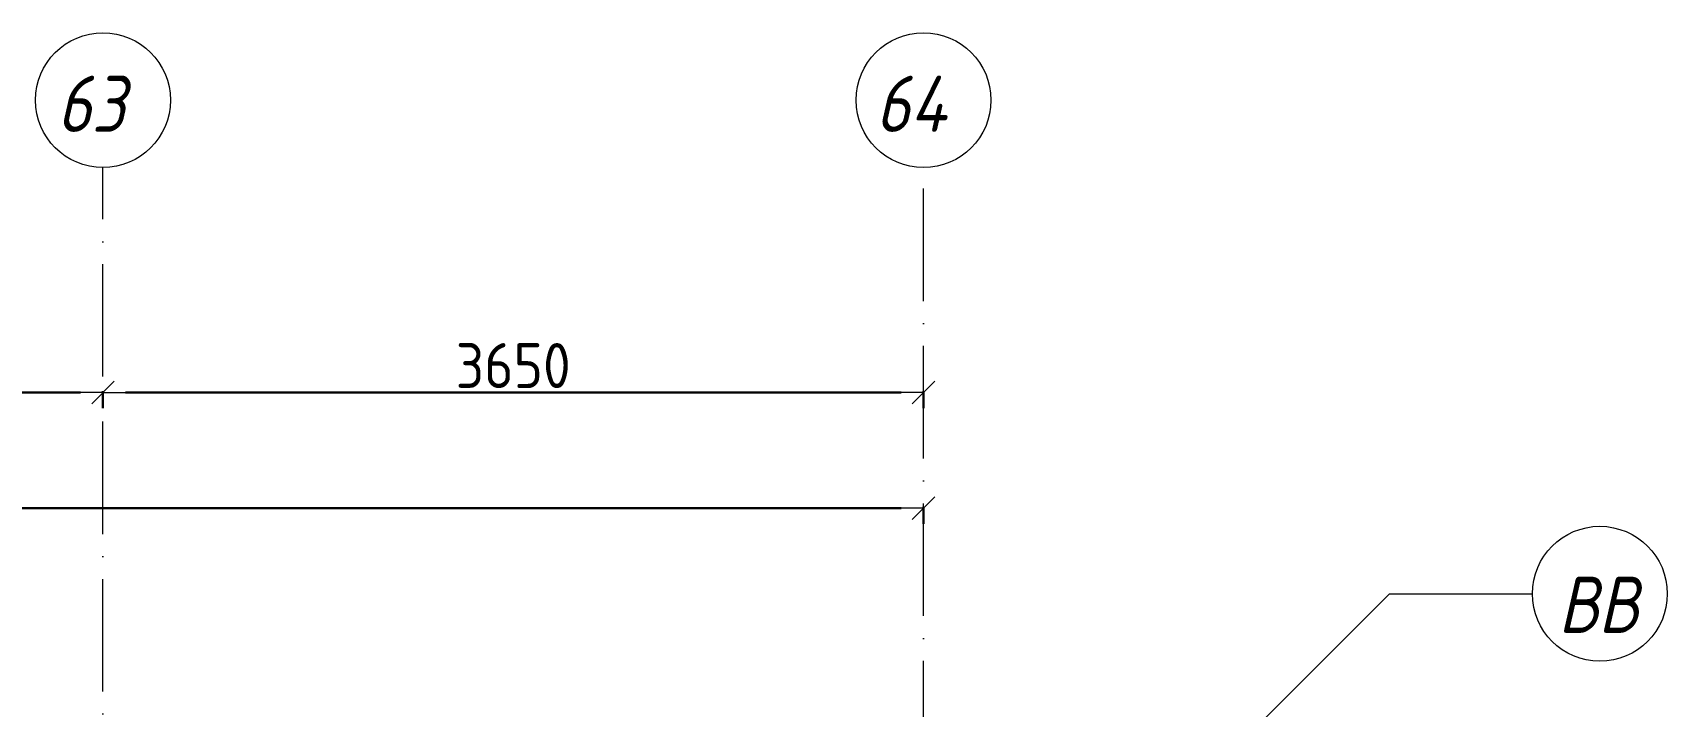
# Model space of a CAD drawing. Header units: millimetres. Extents: x -12989 to 629078, y -109036 to 555275.
# Drawn here: x 89467 to 96738, y -57031 to -54035 of the extents above; entities that cross this region are included whole.
import ezdxf

# ---------------------------------------------------------------- set-up
doc = ezdxf.new("R2010")
doc.units = ezdxf.units.MM
doc.linetypes.add('50_200_ШТРИХ_1Т_ш5_п1_п1_', pattern=[700, 500, -100, 0, -100])
for name, color, linetype, lineweight in [('4 -стяжа', 7, 'Continuous', 30), ('Оси', 7, 'Continuous', 9), ('Оси-1', 7, 'Continuous', 20), ('Оси-2', 7, '50_200_ШТРИХ_1Т_ш5_п1_п1_', 9), ('Размеры', 7, 'Continuous', 15)]:
    doc.layers.add(name, color=color, linetype=linetype, lineweight=lineweight)
doc.layers.get('4 -стяжа').off()
doc.styles.add('ISOCPEUR_I_1', font='isocpeui.ttf', dxfattribs={"width": 0.85, "height": 2.5})
doc.styles.add('СПДС', font='isocpeur.ttf', dxfattribs={"width": 0.9})
doc.dimstyles.new('Размера А3', dxfattribs={"dimtxt": 200, "dimasz": 100, "dimexe": 70, "dimexo": 100, "dimgap": 20, "dimtad": 1, "dimdec": 0, "dimrnd": 10, "dimzin": 0, "dimdsep": 46, "dimtxsty": 'СПДС', "dimblk": 'ARROWHEAD_6', "dimcen": 1, "dimclrd": 256, "dimclre": 256, "dimclrt": 256, "dimazin": 0, "dimtfac": 1, "dimtdec": 0, "dimtmove": 2, "dimatfit": 3, "dimfxl": 1, "dimtolj": 1, "dimtzin": 0, "dimarcsym": 0})

# ---------------------------------------------------------------- blocks, each defined once
blk = doc.blocks.new('Ось сетки - Круг_Ø6_00__ISO-2_5_0_9K_-16731441-АИ2_02_План отделки стен 2-го этажа _Часть 2_')
at = {"layer": 'Оси-1'}
blk.add_circle((0, 0), 3, dxfattribs=at)
blk = doc.blocks.new('ARROWHEAD_6')
at = {"color": 0, "linetype": 'Continuous'}
for p, q in [((0, 0), (-1, 0)), ((-0.5, -0.5), (0.5, 0.5))]:
    blk.add_line(p, q, dxfattribs=at)
blk = doc.blocks.new('*D697')
at = {"layer": 'Defpoints', "color": 0, "transparency": 16777216}
for p in [(85629.9, -55529.4), (89779.9, -55529.4), (89779.9, -55635.4)]:
    blk.add_point(p, dxfattribs=at)
at = {"layer": 'Размеры', "lineweight": -2, "transparency": 16777216}
for p, q in [((85629.9, -55629.4), (85629.9, -55705.4)), ((85729.9, -55635.4), (89679.9, -55635.4)), ((89779.9, -55629.4), (89779.9, -55705.4))]:
    blk.add_line(p, q, dxfattribs=at)
at = {"layer": 'Размеры', "lineweight": -2, "transparency": 16777216, "xscale": 100, "yscale": 100, "zscale": 100, "rotation": 180}
blk.add_blockref('ARROWHEAD_6', (85629.9, -55635.4), dxfattribs=at)
at = {"layer": 'Размеры', "lineweight": -2, "transparency": 16777216, "xscale": 100, "yscale": 100, "zscale": 100}
blk.add_blockref('ARROWHEAD_6', (89779.9, -55635.4), dxfattribs=at)
at = {"layer": 'Размеры', "transparency": 16777216, "insert": (87704.9, -55515.4), "char_height": 200, "width": 2.375, "attachment_point": 5, "style": 'СПДС'}
blk.add_mtext('\\A1;4150', dxfattribs=at)
blk = doc.blocks.new('*D698')
at = {"layer": 'Defpoints', "color": 0, "transparency": 16777216}
for p in [(89779.9, -55529.4), (93429.9, -55529.4), (93429.9, -55635.4)]:
    blk.add_point(p, dxfattribs=at)
at = {"layer": 'Размеры', "lineweight": -2, "transparency": 16777216}
for p, q in [((89779.9, -55629.4), (89779.9, -55705.4)), ((89879.9, -55635.4), (93329.9, -55635.4)), ((93429.9, -55629.4), (93429.9, -55705.4))]:
    blk.add_line(p, q, dxfattribs=at)
at = {"layer": 'Размеры', "lineweight": -2, "transparency": 16777216, "xscale": 100, "yscale": 100, "zscale": 100, "rotation": 180}
blk.add_blockref('ARROWHEAD_6', (89779.9, -55635.4), dxfattribs=at)
at = {"layer": 'Размеры', "lineweight": -2, "transparency": 16777216, "xscale": 100, "yscale": 100, "zscale": 100}
blk.add_blockref('ARROWHEAD_6', (93429.9, -55635.4), dxfattribs=at)
at = {"layer": 'Размеры', "transparency": 16777216, "insert": (91604.9, -55515.4), "char_height": 200, "width": 2.488, "attachment_point": 5, "style": 'СПДС'}
blk.add_mtext('\\A1;3650', dxfattribs=at)
blk = doc.blocks.new('*D699')
at = {"layer": 'Defpoints', "color": 0, "transparency": 16777216}
for p in [(61229.9, -56043.7), (93429.9, -56043.7), (93429.9, -56149.8)]:
    blk.add_point(p, dxfattribs=at)
at = {"layer": 'Размеры', "lineweight": -2, "transparency": 16777216}
for p, q in [((61229.9, -56143.7), (61229.9, -56219.8)), ((61329.9, -56149.8), (93329.9, -56149.8)), ((93429.9, -56143.7), (93429.9, -56219.8))]:
    blk.add_line(p, q, dxfattribs=at)
at = {"layer": 'Размеры', "lineweight": -2, "transparency": 16777216, "xscale": 100, "yscale": 100, "zscale": 100, "rotation": 180}
blk.add_blockref('ARROWHEAD_6', (61229.9, -56149.8), dxfattribs=at)
at = {"layer": 'Размеры', "lineweight": -2, "transparency": 16777216, "xscale": 100, "yscale": 100, "zscale": 100}
blk.add_blockref('ARROWHEAD_6', (93429.9, -56149.8), dxfattribs=at)
at = {"layer": 'Размеры', "transparency": 16777216, "insert": (77329.9, -56029.8), "char_height": 200, "width": 3.111, "attachment_point": 5, "style": 'СПДС'}
blk.add_mtext('\\A1;32200', dxfattribs=at)
blk = doc.blocks.new('2ч2эт')
at = {"layer": 'Оси'}
for p, q in [((94868.3, -57165.3), (95503.3, -56530.3)), ((95503.3, -56530.3), (96138.3, -56530.3))]:
    blk.add_line(p, q, dxfattribs=at)
blk = doc.blocks.new('ось2эт')
at = {"layer": 'Оси-2'}
for p, q in [((89779.9, -61165.3), (89779.9, -54635.1)), ((93429.9, -108435.9), (93429.9, -54635.1))]:
    blk.add_line(p, q, dxfattribs=at)
at = {"layer": 'Оси-1', "xscale": 99.99999999999993, "yscale": 99.99999999999993, "zscale": 99.99999999999993}
for p in [(89779.9, -54335.1), (93429.9, -54335.1)]:
    blk.add_blockref('Ось сетки - Круг_Ø6_00__ISO-2_5_0_9K_-16731441-АИ2_02_План отделки стен 2-го этажа _Часть 2_', p, dxfattribs=at)
at = {"layer": 'Оси-1', "xscale": 99.99999999999993, "yscale": 99.99999999999993, "zscale": 99.99999999999993, "rotation": 89.99999999999982}
blk.add_blockref('Ось сетки - Круг_Ø6_00__ISO-2_5_0_9K_-16731441-АИ2_02_План отделки стен 2-го этажа _Часть 2_', (96438.3, -56530.3), dxfattribs=at)
at = {"layer": 'Оси', "char_height": 250, "attachment_point": 1, "style": 'ISOCPEUR_I_1'}
for s, insert, width in [('63', (89575, -54226.3), 404.05), ('64', (93216, -54226.3), 425.696), ('ВВ', (96253.2, -56454.2), 447.342)]:
    blk.add_mtext(s, dxfattribs=dict(at, insert=insert, width=width))
at = {"layer": 'Размеры'}
for base, p1, p2, picture, middle in [((89779.9, -55635.4), (85629.9, -55529.4), (89779.9, -55529.4), '*D697', (87704.9, -55515.4)), ((93429.9, -55635.4), (89779.9, -55529.4), (93429.9, -55529.4), '*D698', (91604.9, -55515.4)), ((93429.9, -56149.8), (61229.9, -56043.7), (93429.9, -56043.7), '*D699', (77329.9, -56029.8))]:
    dim = blk.add_linear_dim(base=base, p1=p1, p2=p2, dimstyle='Размера А3', dxfattribs=at)
    dim.commit()
    dim.dimension.update_dxf_attribs({"geometry": picture, "text_midpoint": middle})

msp = doc.modelspace()

# ---------------------------------------------------------------- block references
at = {"layer": '4 -стяжа'}
for name in ['ось2эт', '2ч2эт']:
    msp.add_blockref(name, (0, 0), dxfattribs=at)

doc.saveas('drawing.dxf')
